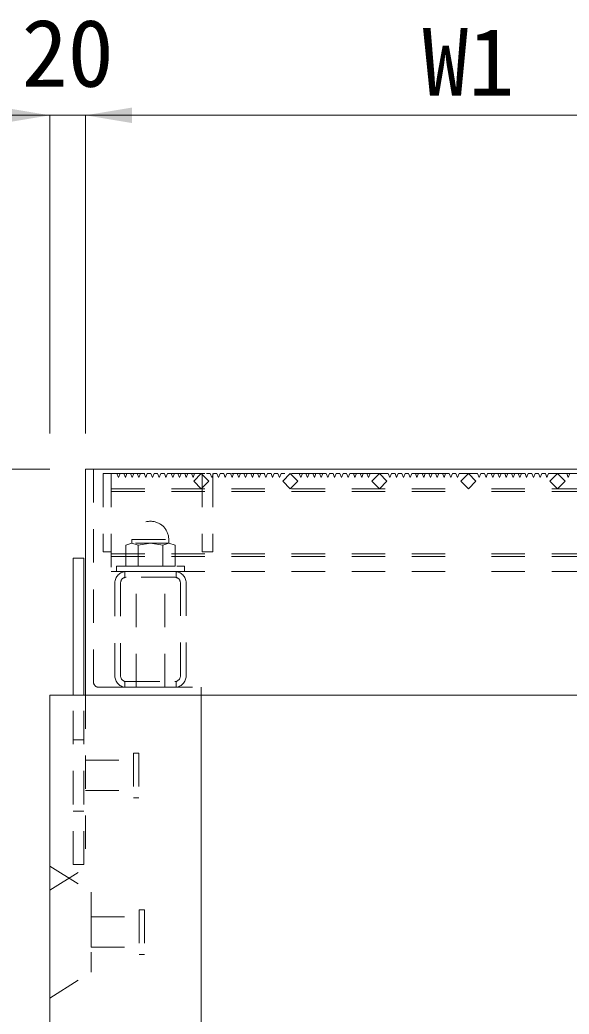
# Model space of a CAD drawing. Units: millimetres, scale not verified. Extents: x 50430 to 75195, y 72432 to 91573.
# Drawn here: x 54035 to 54344, y 76387 to 76945 of the extents above; entities that cross this region are included whole.
import ezdxf
from ezdxf.enums import TextEntityAlignment as Align

# ---------------------------------------------------------------- set-up
doc = ezdxf.new("R2010")
doc.units = ezdxf.units.MM
doc.header["$LTSCALE"] = 25
doc.linetypes.add('USER1', pattern=[1.35, 0.75, -0.6])
for name, color, linetype, lineweight in [('寸法線', 7, 'Continuous', 9), ('本体', 2, 'Continuous', 9), ('ｲﾝｻｰﾄ', 3, 'USER1', 5), ('ｸﾞﾚｰﾁﾝｸﾞ', 7, 'Continuous', 5)]:
    doc.layers.add(name, color=color, linetype=linetype, lineweight=lineweight)
doc.styles.add('ＭＳ ゴシック', font='')
doc.styles.get('ＭＳ ゴシック').set_extended_font_data('MS Gothic')

# ---------------------------------------------------------------- blocks, each defined once
blk = doc.blocks.new('filled_arrow')
at = {"color": 0, "linetype": 'Continuous', "lineweight": -2}
blk.add_solid([(7.5, 1.25), (0, 0), (7.5, -1.25)], dxfattribs=at)

msp = doc.modelspace()

# ---------------------------------------------------------------- linework, layer by layer
at = {"layer": '寸法線'}
for p, q in [((54124.09, 76891.5), (54000.09, 76891.5)), ((54052.09, 76712.76), (54052.09, 76891.5)), ((54072.09, 76891.5), (54502.08, 76891.5)), ((54072.09, 76712.76), (54072.09, 76891.5)), ((54072.09, 76712.76), (54072.09, 76891.5)), ((54052.09, 76692.76), (53698.5, 76692.76)), ((54052.09, 76692.76), (53808.6, 76692.76))]:
    msp.add_line(p, q, dxfattribs=at)
at = {"layer": '本体', "lineweight": 20}
for p, q in [((54052.09, 76565.76), (54052.09, 75115.76)), ((54052.09, 76565.76), (54137.08, 76565.76)), ((54137.08, 75936.29), (54137.08, 76565.76))]:
    msp.add_line(p, q, dxfattribs=at)
at = {"layer": '本体', "linetype": 'USER1'}
for p, q in [((54072.08, 76565.76), (54072.08, 76468.76)), ((54052.08, 76469.75), (54075.29, 76455.26)), ((54052.08, 76456.26), (54072.08, 76468.76)), ((54075.29, 76455.26), (54075.29, 76410.26)), ((54052.08, 76395.76), (54075.29, 76410.26))]:
    msp.add_line(p, q, dxfattribs=at)
at = {"layer": 'ｲﾝｻｰﾄ'}
for p, q in [((54072.08, 76529.26), (54099.08, 76529.26)), ((54099.08, 76533.26), (54102.09, 76533.26)), ((54099.08, 76533.26), (54099.08, 76508.26)), ((54102.09, 76533.26), (54102.09, 76508.26)), ((54072.08, 76512.26), (54099.08, 76512.26)), ((54099.08, 76508.26), (54102.09, 76508.26)), ((54075.29, 76441.26), (54102.29, 76441.26)), ((54075.29, 76441.26), (54075.29, 76424.26)), ((54102.29, 76445.26), (54102.29, 76420.26)), ((54102.29, 76445.26), (54105.29, 76445.26)), ((54105.29, 76445.26), (54105.29, 76420.26)), ((54075.29, 76424.26), (54102.29, 76424.26)), ((54102.29, 76420.26), (54105.29, 76420.26))]:
    msp.add_line(p, q, dxfattribs=at)
at = {"layer": 'ｸﾞﾚｰﾁﾝｸﾞ'}
for p, q in [((54072.09, 76692.76), (54502.08, 76692.76)), ((54072.09, 76565.76), (54072.09, 76692.76)), ((54071.09, 76642.76), (54065.09, 76642.76)), ((54065.09, 76565.76), (54065.09, 76642.76)), ((54071.09, 76565.76), (54071.09, 76642.76)), ((54072.09, 76565.76), (54502.08, 76565.76))]:
    msp.add_line(p, q, dxfattribs=at)
at = {"layer": 'ｸﾞﾚｰﾁﾝｸﾞ', "linetype": 'USER1'}
for p, q in [((54076.58, 76692.76), (54076.58, 76573.26)), ((54082.08, 76690.26), (54082.08, 76646.26)), ((54082.08, 76690.26), (54086.58, 76690.26)), ((54086.58, 76690.26), (54284.38, 76690.26)), ((54086.58, 76690.26), (54093.58, 76690.26)), ((54086.58, 76690.26), (54086.58, 76646.26)), ((54086.58, 76690.26), (54086.58, 76635.26)), ((54089.78, 76690.26), (54090.68, 76688.16)), ((54090.68, 76688.16), (54091.58, 76690.26)), ((54093.58, 76690.26), (54094.48, 76688.16)), ((54094.48, 76688.16), (54095.38, 76690.26)), ((54095.38, 76690.26), (54097.38, 76690.26)), ((54097.38, 76690.26), (54098.28, 76688.16)), ((54098.28, 76688.16), (54099.18, 76690.26)), ((54099.18, 76690.26), (54101.18, 76690.26)), ((54101.18, 76690.26), (54102.08, 76688.16)), ((54102.08, 76688.16), (54102.98, 76690.26)), ((54102.98, 76690.26), (54104.98, 76690.26)), ((54104.98, 76690.26), (54105.88, 76688.16)), ((54105.88, 76688.16), (54106.78, 76690.26)), ((54106.78, 76690.26), (54108.78, 76690.26)), ((54108.78, 76690.26), (54109.68, 76688.16)), ((54109.68, 76688.16), (54110.58, 76690.26)), ((54110.58, 76690.26), (54112.58, 76690.26)), ((54112.58, 76690.26), (54113.48, 76688.16)), ((54113.48, 76688.16), (54114.38, 76690.26)), ((54114.38, 76690.26), (54116.38, 76690.26)), ((54116.38, 76690.26), (54117.28, 76688.16)), ((54117.28, 76688.16), (54118.18, 76690.26)), ((54118.18, 76690.26), (54120.18, 76690.26)), ((54120.18, 76690.26), (54121.08, 76688.16)), ((54121.08, 76688.16), (54121.98, 76690.26)), ((54121.98, 76690.26), (54123.98, 76690.26)), ((54123.98, 76690.26), (54124.88, 76688.16)), ((54124.88, 76688.16), (54125.78, 76690.26)), ((54125.78, 76690.26), (54127.78, 76690.26)), ((54127.78, 76690.26), (54128.68, 76688.16)), ((54128.68, 76688.16), (54129.58, 76690.26)), ((54129.58, 76690.26), (54131.58, 76690.26)), ((54131.58, 76690.26), (54132.49, 76688.16)), ((54132.49, 76688.16), (54133.38, 76690.26)), ((54137.08, 76690.26), (54132.84, 76686.02)), ((54132.84, 76686.02), (54137.08, 76681.78)), ((54141.33, 76686.02), (54137.08, 76690.26)), ((54137.08, 76681.78), (54141.33, 76686.02)), ((54137.59, 76689.76), (54137.09, 76690.26)), ((54137.59, 76690.26), (54137.59, 76646.26)), ((54140.08, 76690.26), (54142.08, 76690.26)), ((54140.09, 76690.26), (54142.09, 76690.26)), ((54142.08, 76690.26), (54142.98, 76688.16)), ((54142.98, 76688.16), (54143.88, 76690.26)), ((54143.59, 76690.26), (54143.59, 76646.26)), ((54143.88, 76690.26), (54145.88, 76690.26)), ((54145.88, 76690.26), (54146.78, 76688.16)), ((54146.78, 76688.16), (54147.68, 76690.26)), ((54147.68, 76690.26), (54149.68, 76690.26)), ((54149.68, 76690.26), (54150.58, 76688.16)), ((54150.58, 76688.16), (54151.48, 76690.26)), ((54151.48, 76690.26), (54153.48, 76690.26)), ((54153.48, 76690.26), (54154.38, 76688.16)), ((54154.38, 76688.16), (54155.28, 76690.26)), ((54155.28, 76690.26), (54157.28, 76690.26)), ((54157.28, 76690.26), (54158.18, 76688.16)), ((54158.18, 76688.16), (54159.08, 76690.26)), ((54159.08, 76690.26), (54161.08, 76690.26)), ((54161.08, 76690.26), (54161.98, 76688.16)), ((54161.98, 76688.16), (54162.88, 76690.26)), ((54162.88, 76690.26), (54164.88, 76690.26)), ((54164.88, 76690.26), (54165.78, 76688.16)), ((54165.78, 76688.16), (54166.68, 76690.26)), ((54166.68, 76690.26), (54168.68, 76690.26)), ((54168.68, 76690.26), (54169.58, 76688.16)), ((54169.58, 76688.16), (54170.48, 76690.26)), ((54170.48, 76690.26), (54172.48, 76690.26)), ((54172.48, 76690.26), (54173.38, 76688.16)), ((54173.38, 76688.16), (54174.28, 76690.26)), ((54174.28, 76690.26), (54176.28, 76690.26)), ((54176.28, 76690.26), (54177.18, 76688.16)), ((54177.18, 76688.16), (54178.08, 76690.26)), ((54178.08, 76690.26), (54180.08, 76690.26)), ((54180.08, 76690.26), (54180.99, 76688.16)), ((54180.99, 76688.16), (54181.89, 76690.26)), ((54181.89, 76690.26), (54184.09, 76690.26)), ((54187.09, 76690.26), (54182.84, 76686.02)), ((54182.84, 76686.02), (54187.09, 76681.78)), ((54191.33, 76686.02), (54187.09, 76690.26)), ((54187.09, 76681.78), (54191.33, 76686.02)), ((54190.08, 76690.26), (54192.08, 76690.26)), ((54192.08, 76690.26), (54192.98, 76688.16)), ((54192.98, 76688.16), (54193.88, 76690.26)), ((54193.88, 76690.26), (54195.88, 76690.26)), ((54195.88, 76690.26), (54196.78, 76688.16)), ((54196.78, 76688.16), (54197.68, 76690.26)), ((54197.68, 76690.26), (54199.68, 76690.26)), ((54199.68, 76690.26), (54200.58, 76688.16)), ((54200.58, 76688.16), (54201.48, 76690.26)), ((54201.48, 76690.26), (54203.48, 76690.26)), ((54203.48, 76690.26), (54204.38, 76688.16)), ((54204.38, 76688.16), (54205.28, 76690.26)), ((54205.28, 76690.26), (54207.28, 76690.26)), ((54207.28, 76690.26), (54208.18, 76688.16)), ((54208.18, 76688.16), (54209.08, 76690.26)), ((54209.08, 76690.26), (54211.08, 76690.26)), ((54211.08, 76690.26), (54211.98, 76688.16)), ((54211.98, 76688.16), (54212.88, 76690.26)), ((54212.88, 76690.26), (54214.88, 76690.26)), ((54214.88, 76690.26), (54215.78, 76688.16)), ((54215.78, 76688.16), (54216.68, 76690.26)), ((54216.68, 76690.26), (54218.68, 76690.26)), ((54218.68, 76690.26), (54219.58, 76688.16)), ((54219.58, 76688.16), (54220.48, 76690.26)), ((54220.48, 76690.26), (54222.48, 76690.26)), ((54222.48, 76690.26), (54223.38, 76688.16)), ((54223.38, 76688.16), (54224.28, 76690.26)), ((54224.28, 76690.26), (54226.28, 76690.26)), ((54226.28, 76690.26), (54227.18, 76688.16)), ((54227.18, 76688.16), (54228.08, 76690.26)), ((54228.08, 76690.26), (54230.09, 76690.26)), ((54230.09, 76690.26), (54230.99, 76688.16)), ((54230.99, 76688.16), (54231.89, 76690.26)), ((54231.89, 76690.26), (54234.09, 76690.26)), ((54237.08, 76690.26), (54232.84, 76686.02)), ((54232.84, 76686.02), (54237.08, 76681.78)), ((54241.33, 76686.02), (54237.08, 76690.26)), ((54237.08, 76681.78), (54241.33, 76686.02)), ((54240.09, 76690.26), (54242.09, 76690.26)), ((54242.09, 76690.26), (54242.99, 76688.16)), ((54242.99, 76688.16), (54243.89, 76690.26)), ((54243.89, 76690.26), (54245.89, 76690.26)), ((54245.89, 76690.26), (54246.79, 76688.16)), ((54246.79, 76688.16), (54247.69, 76690.26)), ((54247.69, 76690.26), (54249.69, 76690.26)), ((54249.69, 76690.26), (54250.59, 76688.16)), ((54250.59, 76688.16), (54251.49, 76690.26)), ((54251.49, 76690.26), (54253.49, 76690.26)), ((54253.49, 76690.26), (54254.39, 76688.16)), ((54254.39, 76688.16), (54255.29, 76690.26)), ((54255.29, 76690.26), (54257.29, 76690.26)), ((54257.29, 76690.26), (54258.19, 76688.16)), ((54258.19, 76688.16), (54259.09, 76690.26)), ((54259.09, 76690.26), (54261.09, 76690.26)), ((54261.09, 76690.26), (54261.99, 76688.16)), ((54261.99, 76688.16), (54262.89, 76690.26)), ((54262.89, 76690.26), (54264.89, 76690.26)), ((54264.89, 76690.26), (54265.79, 76688.16)), ((54265.79, 76688.16), (54266.69, 76690.26)), ((54266.69, 76690.26), (54268.69, 76690.26)), ((54268.69, 76690.26), (54269.59, 76688.16)), ((54269.59, 76688.16), (54270.49, 76690.26)), ((54270.49, 76690.26), (54272.49, 76690.26)), ((54272.49, 76690.26), (54273.39, 76688.16)), ((54273.39, 76688.16), (54274.29, 76690.26)), ((54274.29, 76690.26), (54276.29, 76690.26)), ((54276.29, 76690.26), (54277.19, 76688.16)), ((54277.19, 76688.16), (54278.09, 76690.26)), ((54278.09, 76690.26), (54280.08, 76690.26)), ((54280.08, 76690.26), (54280.99, 76688.16)), ((54280.99, 76688.16), (54281.89, 76690.26)), ((54281.89, 76690.26), (54287.08, 76690.26)), ((54287.08, 76690.26), (54282.84, 76686.02)), ((54282.84, 76686.02), (54287.08, 76681.78)), ((54287.08, 76690.26), (54291.33, 76686.02)), ((54292.28, 76690.26), (54287.08, 76690.26)), ((54291.33, 76686.02), (54287.08, 76681.78)), ((54487.59, 76690.26), (54289.79, 76690.26)), ((54293.18, 76688.16), (54292.28, 76690.26)), ((54294.08, 76690.26), (54293.18, 76688.16)), ((54296.08, 76690.26), (54294.08, 76690.26)), ((54296.98, 76688.16), (54296.08, 76690.26)), ((54297.88, 76690.26), (54296.98, 76688.16)), ((54299.88, 76690.26), (54297.88, 76690.26)), ((54300.78, 76688.16), (54299.88, 76690.26)), ((54301.68, 76690.26), (54300.78, 76688.16)), ((54303.68, 76690.26), (54301.68, 76690.26)), ((54304.58, 76688.16), (54303.68, 76690.26)), ((54305.48, 76690.26), (54304.58, 76688.16)), ((54307.48, 76690.26), (54305.48, 76690.26)), ((54308.38, 76688.16), (54307.48, 76690.26)), ((54309.28, 76690.26), (54308.38, 76688.16)), ((54311.28, 76690.26), (54309.28, 76690.26)), ((54312.18, 76688.16), (54311.28, 76690.26)), ((54313.08, 76690.26), (54312.18, 76688.16)), ((54315.08, 76690.26), (54313.08, 76690.26)), ((54315.98, 76688.16), (54315.08, 76690.26)), ((54316.88, 76690.26), (54315.98, 76688.16)), ((54318.88, 76690.26), (54316.88, 76690.26)), ((54319.78, 76688.16), (54318.88, 76690.26)), ((54320.68, 76690.26), (54319.78, 76688.16)), ((54322.68, 76690.26), (54320.68, 76690.26)), ((54323.58, 76688.16), (54322.68, 76690.26)), ((54324.48, 76690.26), (54323.58, 76688.16)), ((54326.48, 76690.26), (54324.48, 76690.26)), ((54327.38, 76688.16), (54326.48, 76690.26)), ((54328.28, 76690.26), (54327.38, 76688.16)), ((54330.28, 76690.26), (54328.28, 76690.26)), ((54331.18, 76688.16), (54330.28, 76690.26)), ((54332.08, 76690.26), (54331.18, 76688.16)), ((54334.08, 76690.26), (54332.08, 76690.26)), ((54332.84, 76686.02), (54337.08, 76690.26)), ((54337.08, 76681.78), (54332.84, 76686.02)), ((54337.08, 76690.26), (54341.33, 76686.02)), ((54341.33, 76686.02), (54337.08, 76681.78)), ((54342.28, 76690.26), (54340.08, 76690.26)), ((54343.18, 76688.16), (54342.28, 76690.26)), ((54344.08, 76690.26), (54343.18, 76688.16)), ((54086.58, 76681.76), (54287.08, 76681.76)), ((54086.58, 76680.26), (54287.08, 76680.26)), ((54137.09, 76681.78), (54137.59, 76682.28)), ((54487.59, 76681.76), (54287.08, 76681.76)), ((54487.59, 76680.26), (54287.08, 76680.26)), ((54098.2, 76653.26), (54118.97, 76653.26)), ((54098.2, 76651.26), (54098.2, 76653.26)), ((54118.97, 76653.26), (54118.97, 76651.26)), ((54094.74, 76650.06), (54098.2, 76651.26)), ((54094.74, 76638.26), (54094.74, 76650.06)), ((54098.2, 76651.26), (54101.66, 76650.06)), ((54118.97, 76651.26), (54098.2, 76651.26)), ((54101.66, 76650.06), (54108.59, 76651.26)), ((54101.66, 76638.26), (54101.66, 76650.06)), ((54108.59, 76651.26), (54115.51, 76650.06)), ((54115.51, 76650.06), (54118.97, 76651.26)), ((54115.51, 76650.06), (54115.51, 76638.26)), ((54118.97, 76651.26), (54122.44, 76650.06)), ((54122.44, 76650.06), (54122.44, 76638.26)), ((54082.08, 76646.26), (54086.58, 76646.26)), ((54086.58, 76645.26), (54287.08, 76645.26)), ((54086.58, 76643.76), (54287.08, 76643.76)), ((54137.59, 76646.26), (54143.59, 76646.26)), ((54487.59, 76645.26), (54287.08, 76645.26)), ((54487.59, 76643.76), (54287.08, 76643.76)), ((54086.58, 76635.26), (54287.08, 76635.26)), ((54089.59, 76638.26), (54127.59, 76638.26)), ((54089.59, 76638.26), (54108.59, 76638.26)), ((54089.59, 76635.26), (54089.59, 76638.26)), ((54127.59, 76635.26), (54089.59, 76635.26)), ((54108.59, 76638.26), (54094.74, 76638.26)), ((54122.18, 76635.26), (54094.99, 76635.26)), ((54122.19, 76635.26), (54094.99, 76635.26)), ((54100.59, 76570.26), (54100.59, 76635.26)), ((54100.59, 76635.26), (54116.59, 76635.26)), ((54108.59, 76638.26), (54101.66, 76638.26)), ((54122.44, 76638.26), (54108.59, 76638.26)), ((54116.59, 76570.26), (54116.59, 76635.26)), ((54127.59, 76638.26), (54127.59, 76635.26)), ((54487.59, 76635.26), (54287.08, 76635.26)), ((54094.09, 76635.2), (54094.09, 76631.93)), ((54122.18, 76632.06), (54094.99, 76632.06)), ((54123.09, 76635.2), (54123.09, 76631.93)), ((54088.58, 76628.86), (54088.58, 76576.66)), ((54091.78, 76628.86), (54091.78, 76576.66)), ((54125.39, 76576.66), (54125.39, 76628.86)), ((54128.58, 76576.66), (54128.58, 76628.86)), ((54079.58, 76570.26), (54137.08, 76570.26)), ((54094.09, 76573.59), (54094.09, 76570.32)), ((54094.99, 76573.46), (54122.18, 76573.46)), ((54094.99, 76570.26), (54122.18, 76570.26)), ((54123.09, 76573.59), (54123.09, 76570.32)), ((54137.08, 76570.26), (54137.08, 76565.76)), ((54065.09, 76470.76), (54065.09, 76565.76)), ((54071.09, 76470.76), (54071.09, 76565.76)), ((54065.09, 76540.76), (54071.09, 76540.76)), ((54065.09, 76500.76), (54071.09, 76500.76)), ((54071.09, 76470.76), (54065.09, 76470.76))]:
    msp.add_line(p, q, dxfattribs=at)
for centre, radius, start, end in [((54108.59, 76653.26), 10.25, 0, 180), ((54094.99, 76628.86), 6.4, 90, 180), ((54122.18, 76628.86), 6.4, 0, 90), ((54094.99, 76628.86), 3.2, 90, 180), ((54122.18, 76628.86), 3.2, 0, 90), ((54094.99, 76576.66), 6.4, 180, 270), ((54094.99, 76576.66), 3.2, 180, 270), ((54122.18, 76576.66), 6.4, 270, 0), ((54122.18, 76576.66), 3.2, 270, 0), ((54079.58, 76573.26), 3, 180, 270)]:
    msp.add_arc(centre, radius, start, end, dxfattribs=at)

# ---------------------------------------------------------------- block references
at = {"layer": '寸法線', "xscale": 3.47, "yscale": 3.47, "rotation": 180}
msp.add_blockref('filled_arrow', (54052.09, 76891.5), dxfattribs=at)
at = {"layer": '寸法線', "xscale": 3.47, "yscale": 3.47}
msp.add_blockref('filled_arrow', (54072.09, 76891.5), dxfattribs=at)
msp.add_blockref('filled_arrow', (54072.09, 76891.5), dxfattribs=at)

# ---------------------------------------------------------------- texts
at = {"layer": '寸法線', "style": 'ＭＳ ゴシック'}
for s, p in [('20', (54062.09, 76926.5)), ('W1', (54287.08, 76921.5))]:
    msp.add_text(s, height=37.98, dxfattribs=at).set_placement(p, align=Align.MIDDLE_CENTER)

doc.saveas('drawing.dxf')
